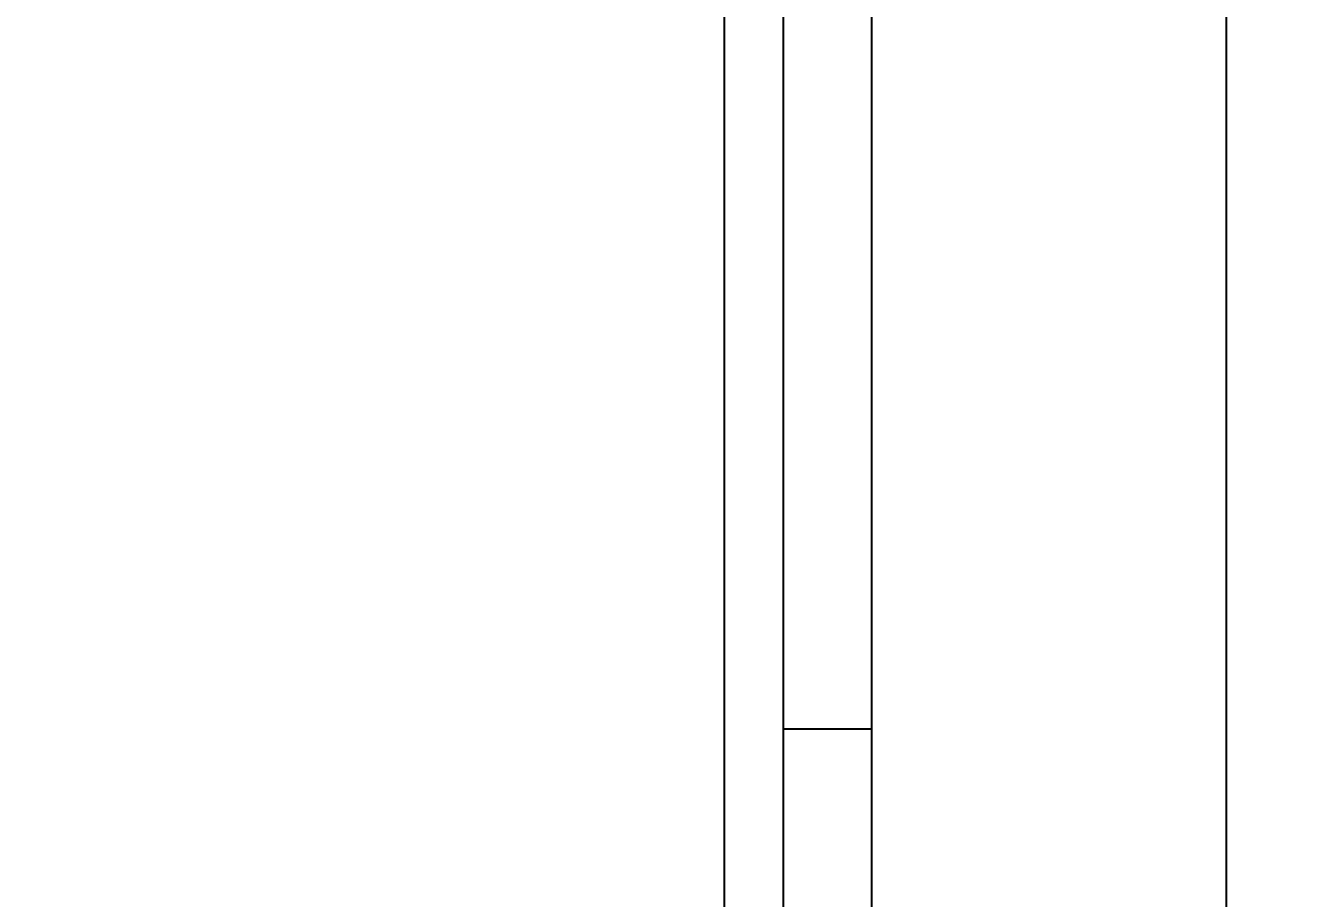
# Model space of a CAD drawing. Header units: millimetres. Extents: x 1293 to 41893, y 1011 to 26911.
# Drawn here: x 14230.1 to 14322.3, y 15258 to 15320.6 of the extents above; entities that cross this region are included whole.
import ezdxf

# ---------------------------------------------------------------- set-up
doc = ezdxf.new("R2010")
doc.units = ezdxf.units.MM
doc.header["$LTSCALE"] = 50
doc.layers.add('CAPA_1', color=7, linetype='Continuous')
doc.layers.add('STRUC', color=4, linetype='Continuous')
doc.styles.add('SLDTEXTSTYLE0', font='TXT', dxfattribs={"width": 0.75})
doc.dimstyles.new('SLDDIMSTYLE0', dxfattribs={"dimtxt": 100, "dimasz": 100, "dimexe": 0, "dimexo": 0.0625, "dimgap": 25, "dimtad": 2, "dimdec": 0, "dimlfac": 1.5, "dimrnd": 1e-09, "dimzin": 12, "dimdsep": 46, "dimtxsty": 'SLDTEXTSTYLE0', "dimsah": 1, "dimcen": 0.09, "dimadec": 0, "dimazin": 3, "dimtfac": 1, "dimtdec": 0, "dimtofl": 0, "dimtmove": 0, "dimatfit": 3, "dimfxl": 1, "dimfrac": 2, "dimtolj": 1, "dimtzin": 12, "dimarcsym": 0})

# ---------------------------------------------------------------- blocks, each defined once
blk = doc.blocks.new('_D_17')
at = {"layer": 'CAPA_1', "transparency": 16777216}
for p, q in [((14316.143, 16048.398), (14316.143, 16597.763)), ((16745.162, 15322.374), (16745.162, 16597.763)), ((16745.162, 16547.763), (14316.143, 16547.763))]:
    blk.add_line(p, q, dxfattribs=at)
for points in [[(14316.143, 16547.763), (14416.143, 16532.379), (14416.143, 16563.148)], [(16745.162, 16547.763), (16645.162, 16563.148), (16645.162, 16532.379)]]:
    blk.add_solid(points, dxfattribs=at)
at = {"layer": 'CAPA_1', "transparency": 16777216, "insert": (15382.875, 16676.67), "char_height": 100, "attachment_point": 1, "style": 'SLDTEXTSTYLE0'}
blk.add_mtext('3644', dxfattribs=at)
blk = doc.blocks.new('_D_18')
at = {"layer": 'CAPA_1', "transparency": 16777216}
for p, q in [((6530.125, 15837.668), (6530.125, 16976.529)), ((16745.162, 15322.374), (16745.162, 16976.529)), ((6530.125, 16926.529), (16745.162, 16926.529))]:
    blk.add_line(p, q, dxfattribs=at)
for points in [[(6530.125, 16926.529), (6630.125, 16911.144), (6630.125, 16941.913)], [(16745.162, 16926.529), (16645.162, 16941.913), (16645.162, 16911.144)]]:
    blk.add_solid(points, dxfattribs=at)
at = {"layer": 'CAPA_1', "transparency": 16777216, "insert": (11452.921, 17055.435), "char_height": 100, "attachment_point": 1, "style": 'SLDTEXTSTYLE0'}
blk.add_mtext('15323', dxfattribs=at)

msp = doc.modelspace()

# ---------------------------------------------------------------- linework, layer by layer
at = {"color": 7, "linetype": 'Continuous', "lineweight": 25}
for p, q in [((14290.743483, 13218.7732064), (14290.743483, 15988.9618731)), ((14316.143483, 15350.7798731), (14316.143483, 13856.6412064)), ((14284.393483, 15270.1772064), (14290.743483, 15270.1772064))]:
    msp.add_line(p, q, dxfattribs=at)
at = {"layer": 'STRUC', "linetype": 'Continuous', "lineweight": 25}
for p, q in [((14280.1601497, 15367.5785398), (14280.1601497, 13839.8398731)), ((14284.393483, 15361.249466), (14284.393483, 13847.0482802))]:
    msp.add_line(p, q, dxfattribs=at)

# ---------------------------------------------------------------- dimensions: what is measured, and where the dimension line sits
at = {"layer": 'CAPA_1'}
for base, p1, p2, picture, middle in [((16745.1618891, 16926.5285398), (6530.1246702, 15774.167696), (16745.1618891, 15258.8741626), '_D_18', (11637.6432797, 16926.5285398)), ((14316.143483, 16547.7634925), (16745.1618891, 15258.8741626), (14316.143483, 15984.8978731), '_D_17', (15530.652686, 16547.7634925))]:
    dim = msp.add_linear_dim(base=base, p1=p1, p2=p2, dimstyle='SLDDIMSTYLE0', dxfattribs=at)
    dim.commit()
    dim.dimension.update_dxf_attribs({"geometry": picture, "text_midpoint": middle, "dimtype": 160})

doc.saveas('drawing.dxf')
